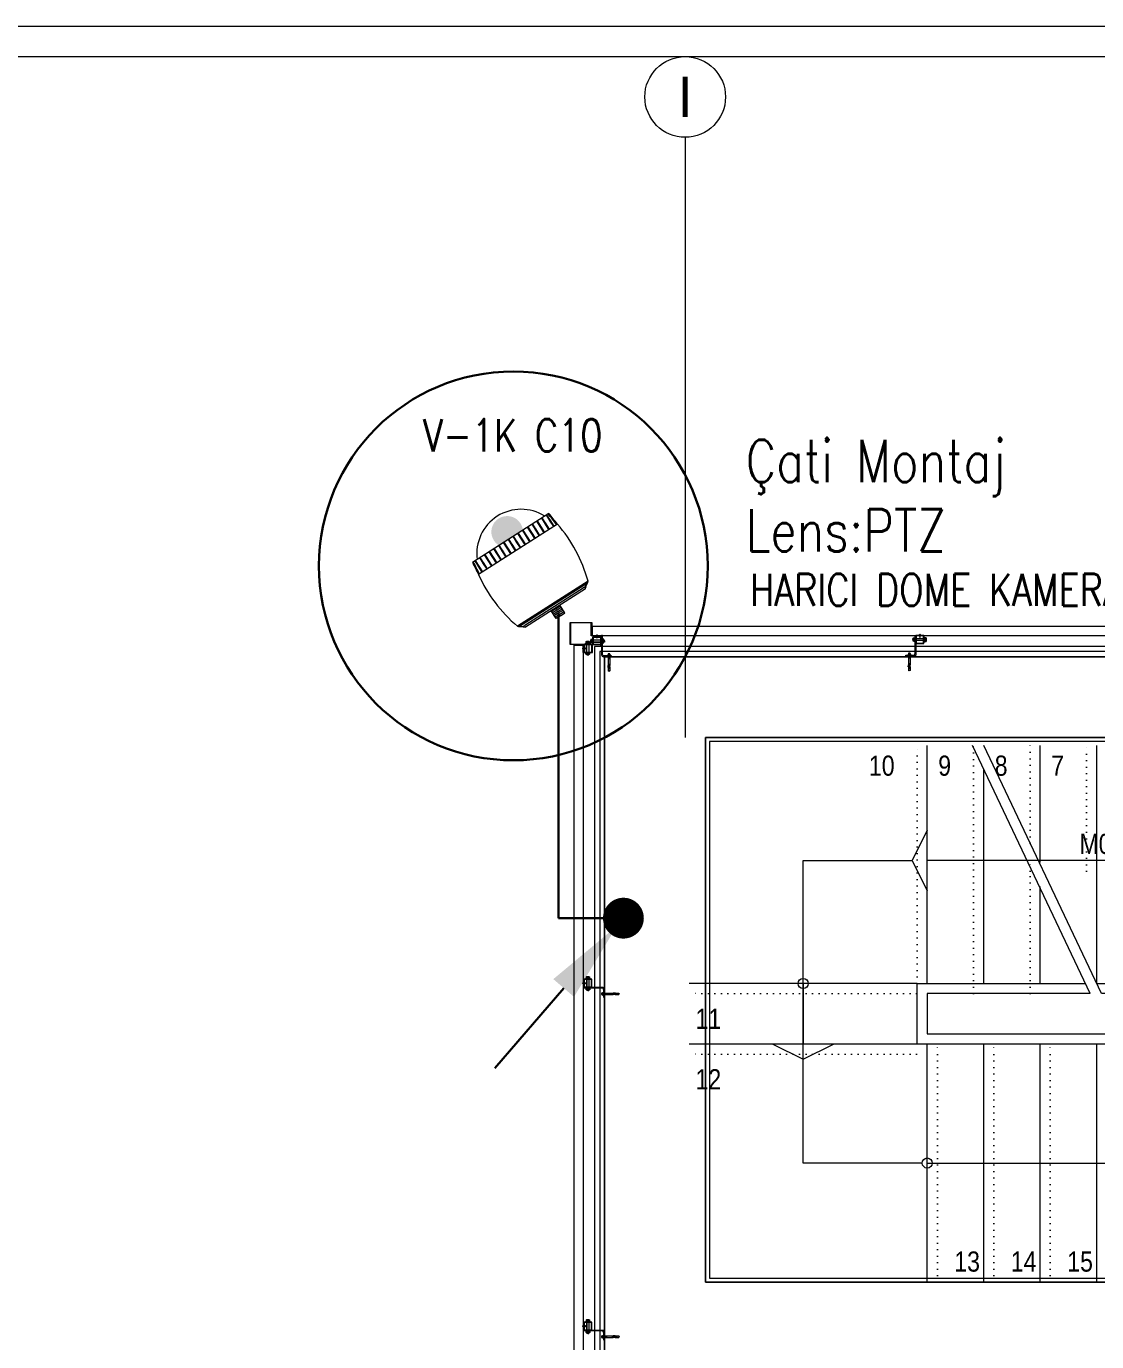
# Model space of a CAD drawing. Extents: x -1073 to 35213, y -1180 to 6950.
# Drawn here: x 30504 to 31035, y 3553 to 4205 of the extents above; entities that cross this region are included whole.
import ezdxf
from ezdxf.enums import TextEntityAlignment as Align

# ---------------------------------------------------------------- set-up
doc = ezdxf.new("R2010")
doc.units = 0
doc.header["$LTSCALE"] = 25
doc.linetypes.add('DOT2', pattern=[0.125, 0, -0.125])
doc.layers.get('0').update_dxf_attribs({"color": 9, "lineweight": 9})
for name, color, linetype, lineweight in [('01', 9, 'Continuous', 9), ('06D', 9, 'Continuous', 9), ('10', 9, 'Continuous', 9), ('10A', 9, 'Continuous', 9), ('19', 9, 'Continuous', 9), ('19D', 9, 'DOT2', 9), ('21', 9, 'Continuous', 9), ('24', 9, 'Continuous', 9), ('33', 9, 'BATTING', 9), ('40A', 9, 'Continuous', 9), ('DATA TAVAN', 160, 'Continuous', 30), ('E-AŞAĞIDAN GELİP YUKARIYA GİDEN HAT', 7, 'Continuous', 30), ('E-DAHİLİ SPEED DOME', 7, 'Continuous', 30), ('E-HARİCİ KAMERA', 7, 'Continuous', 30), ('E-YAZI', 7, 'Continuous', 30)]:
    doc.layers.add(name, color=color, linetype=linetype, lineweight=lineweight)
doc.styles.add('Arial', font='arial.ttf', dxfattribs={"height": 2.5})
doc.styles.add('E-YAZI', font='txttw.shx')
doc.styles.add('MuuM_TEXT-STANDART', font='ARIALN.TTF')
doc.linetypes.add('BATTING', pattern='A,0.0001,-0.1,[134,ltypeshp.shx,S=0.1,R=0,X=-0.1,Y=0],-0.2,[134,ltypeshp.shx,S=0.1,R=180,X=0.1,Y=0],-0.1', length=0.4001)

# ---------------------------------------------------------------- blocks, each defined once
blk = doc.blocks.new('0_arrowstairs')
blk.add_lwpolyline([(0, 0), (0, -30), (15, 0), (0, 30)], close=True)
blk = doc.blocks.new('*U118')
blk.add_lwpolyline([(0, 0), (0, 560)])
blk.add_circle((0, 0), 5)
at = {"rotation": 90}
blk.add_blockref('0_arrowstairs', (0, 560), dxfattribs=at)
blk = doc.blocks.new('*U544')
blk.add_lwpolyline([(0, 0), (0, 504)])
blk.add_circle((0, 0), 5)
at = {"rotation": 90}
blk.add_blockref('0_arrowstairs', (0, 504), dxfattribs=at)
blk = doc.blocks.new('*U540')
blk.add_lwpolyline([(0, 0), (0, 60)])
blk.add_circle((0, 0), 5)
at = {"rotation": 90}
blk.add_blockref('0_arrowstairs', (0, 60), dxfattribs=at)
blk = doc.blocks.new('MERDVN2.KAT')
at = {"layer": '19', "linetype": 'Continuous'}
for points in [[(16960.84, -297.5), (16960.84, -179.5)], [(17041.58, -302.5), (16983.25, -179.5)], [(17047.17, -302.5), (16988.84, -179.5)], [(17016.84, -237.5), (17016.84, -179.5)], [(17044.84, -297.5), (17044.84, -179.5)], [(17072.84, -297.5), (17072.84, -179.5)], [(17100.84, -297.5), (17100.84, -179.5)], [(17128.84, -297.5), (17128.84, -179.5)], [(17156.84, -297.5), (17156.84, -179.5)], [(17184.84, -297.5), (17184.84, -179.5)], [(17212.84, -297.5), (17212.84, -179.5)], [(16988.84, -297.5), (16988.84, -191.48)], [(17016.84, -297.5), (17016.84, -249.48)], [(16955.84, -297.5), (16842.84, -297.5)], [(17041.58, -302.5), (16960.84, -302.5), (16960.84, -322.5), (16960.84, -322.5), (17235.84, -322.5), (17235.84, -307.5), (17240.84, -307.5), (17240.84, -327.5), (17235.84, -327.5), (16955.84, -327.5), (16955.84, -327.5), (16955.84, -297.5), (17039.25, -297.5)], [(16955.84, -327.5), (16842.84, -327.5)], [(16960.84, -445.5), (16960.84, -327.5)], [(16988.84, -445.5), (16988.84, -327.5)], [(17016.84, -445.5), (17016.84, -327.5)], [(17044.84, -445.5), (17044.84, -327.5)], [(17072.84, -445.5), (17072.84, -327.5)], [(17100.84, -445.5), (17100.84, -327.5)], [(17128.84, -445.5), (17128.84, -327.5)], [(17156.84, -445.5), (17156.84, -327.5)], [(17184.84, -445.5), (17184.84, -327.5)], [(17212.84, -445.5), (17212.84, -327.5)], [(17240.84, -445.5), (17240.84, -327.5)]]:
    blk.add_lwpolyline(points, dxfattribs=at)
at = {"layer": '19'}
for points in [[(17047.17, -302.5), (16988.84, -179.5)], [(16958.34, -386.5), (16899.34, -386.5), (16899.34, -236.5), (16953.34, -236.5)], [(17044.84, -297.5), (17240.84, -297.5), (17240.84, -297.5), (17240.84, -302.5), (17240.84, -302.5), (17047.17, -302.5)]]:
    blk.add_lwpolyline(points, dxfattribs=at)
at = {"layer": '19D'}
for points in [[(16955.84, -297.5), (16955.84, -179.5)], [(16983.84, -302.5), (16983.84, -179.5)], [(17011.84, -228), (17011.84, -179.5)], [(17039.84, -241.83), (17039.84, -179.5)], [(17067.84, -302.5), (17067.84, -179.5)], [(17095.84, -302.5), (17095.84, -179.5)], [(17123.84, -302.5), (17123.84, -179.5)], [(17151.84, -302.5), (17151.84, -179.5)], [(17179.84, -302.5), (17179.84, -179.5)], [(17207.84, -302.5), (17207.84, -179.5)], [(17011.84, -241.83), (17011.84, -236.5)], [(17011.84, -302.5), (17011.84, -239.78)], [(16955.58, -302.49), (16842.84, -302.49)], [(16955.58, -332.49), (16842.84, -332.49)], [(16965.84, -445.5), (16965.84, -327.5)], [(16993.84, -445.5), (16993.84, -327.5)], [(17021.84, -445.5), (17021.84, -327.5)], [(17049.84, -445.5), (17049.84, -327.5)], [(17077.84, -445.5), (17077.84, -327.5)], [(17105.84, -445.5), (17105.84, -327.5)], [(17133.84, -445.5), (17133.84, -327.5)], [(17161.84, -445.5), (17161.84, -327.5)], [(17189.84, -445.5), (17189.84, -327.5)], [(17217.84, -445.5), (17217.84, -327.5)], [(17245.84, -445.5), (17245.84, -327.5)]]:
    blk.add_lwpolyline(points, dxfattribs=at)
at = {"layer": '19', "xscale": 0.5, "yscale": 0.5, "zscale": 0.5}
for name, p, rotation in [('*U544', (17212.84, -236.5), 90), ('*U540', (16899.34, -297.5), 180), ('*U118', (16960.84, -386.5), 270)]:
    blk.add_blockref(name, p, dxfattribs=dict(at, rotation=rotation))
at = {"layer": '21', "style": 'MuuM_TEXT-STANDART'}
for s, p in [('10', (16944.65, -184.5)), ('9', (16972.65, -184.5)), ('8', (17000.65, -184.5)), ('7', (17028.65, -184.5)), ('6', (17056.65, -184.5)), ('5', (17084.65, -184.5)), ('4', (17112.65, -184.5)), ('3', (17140.65, -184.5)), ('2', (17168.65, -184.5)), ('1', (17196.65, -184.5)), ('M01 (23x16.5 / 28)', (17132.43, -223.28)), ('11', (16858.69, -309.98)), ('12', (16858.69, -339.98)), ('13', (16986.98, -430.33)), ('14', (17014.98, -430.33)), ('15', (17042.98, -430.33)), ('16', (17070.98, -430.33)), ('17', (17098.98, -430.33)), ('18', (17126.98, -430.33)), ('19', (17154.98, -430.33)), ('20', (17182.98, -430.33)), ('21', (17210.98, -430.33)), ('22', (17238.98, -430.33)), ('23', (17266.98, -430.33))]:
    blk.add_text(s, height=10, dxfattribs=at).set_placement(p, align=Align.TOP_RIGHT)
blk = doc.blocks.new('0_aks')
at = {"linetype": 'Continuous'}
blk.add_circle((0, 0), 2, dxfattribs=at)
at = {"style": 'Arial'}
blk.add_attdef('AKS', text='', height=2, dxfattribs=at).set_placement((0, 0), align=Align.MIDDLE_CENTER)
blk = doc.blocks.new('p-aks_vw')
at = {"layer": '24', "ltscale": 2}
blk.add_lwpolyline([(2440, 3837.5), (2440, 3540)], dxfattribs=at)
at = {"layer": '24', "xscale": 10, "yscale": 10, "zscale": 10}
blk.add_blockref('0_aks', (2440, 3857.5), dxfattribs=at).add_auto_attribs({'AKS': 'I'})
blk = doc.blocks.new('cxvxv')
for p, q in [((-21988.4, 8560.98, 0), (-21988.4, 8560.32, 0)), ((-21988.4, 8560.32, 0), (-21986.64, 8560.32, 0)), ((-21988.4, 8555.4, 0), (-21986.64, 8555.4, 0)), ((-21988.4, 8554.74, 0), (-21988.4, 8555.4, 0)), ((-21986.86, 8561.07, 0), (-21988.18, 8561.07, 0)), ((-21988.02, 8561.25, 0), (-21987.03, 8561.3, 0)), ((-21988.02, 8561.25, 0), (-21988, 8561.26, 0)), ((-21988, 8561.23, 0), (-21988.02, 8561.25, 0)), ((-21988.02, 8561.13, 0), (-21987.03, 8561.19, 0)), ((-21988.02, 8561.13, 0), (-21988, 8561.14, 0)), ((-21988, 8561.11, 0), (-21988.02, 8561.13, 0)), ((-21988.02, 8560.32, 0), (-21987.02, 8560.32, 0)), ((-21988.02, 8560.28, 0), (-21988.02, 8560.32, 0)), ((-21988.02, 8560.11, 0), (-21988.02, 8555.61, 0)), ((-21988.02, 8555.44, 0), (-21988.02, 8555.4, 0)), ((-21988.02, 8555.4, 0), (-21987.02, 8555.4, 0)), ((-21988, 8561.3, 0), (-21987.94, 8561.35, 0)), ((-21988, 8561.26, 0), (-21988, 8561.3, 0)), ((-21988, 8561.14, 0), (-21988, 8561.23, 0)), ((-21988, 8561.07, 0), (-21988, 8561.11, 0)), ((-21987.96, 8560.98, 0), (-21987.96, 8560.32, 0)), ((-21987.96, 8554.74, 0), (-21987.96, 8555.4, 0)), ((-21987.54, 8561.35, 0), (-21987.94, 8561.35, 0)), ((-21987.7, 8561.05, 0), (-21987.7, 8561.08, 0)), ((-21987.7, 8561.07, 0), (-21987.7, 8561.07, 0)), ((-21987.54, 8561.35, 0), (-21987.1, 8561.35, 0)), ((-21987.03, 8561.3, 0), (-21987.1, 8561.35, 0)), ((-21987.08, 8560.64, 0), (-21987.08, 8560.98, 0)), ((-21987.08, 8560.64, 0), (-21987.08, 8560.32, 0)), ((-21987.08, 8555.08, 0), (-21987.08, 8555.4, 0)), ((-21987.08, 8555.08, 0), (-21987.08, 8554.74, 0)), ((-21987.06, 8560.32, 0), (-21987.06, 8560.28, 0)), ((-21987.06, 8555.61, 0), (-21987.06, 8560.11, 0)), ((-21987.06, 8555.4, 0), (-21987.06, 8555.44, 0)), ((-21987.05, 8561.32, 0), (-21987.03, 8561.3, 0)), ((-21987.03, 8561.3, 0), (-21987.05, 8561.28, 0)), ((-21987.03, 8561.3, 0), (-21987.05, 8561.29, 0)), ((-21987.05, 8561.28, 0), (-21987.05, 8561.2, 0)), ((-21987.05, 8561.2, 0), (-21987.03, 8561.19, 0)), ((-21987.03, 8561.19, 0), (-21987.05, 8561.17, 0)), ((-21987.05, 8561.17, 0), (-21987.05, 8561.08, 0)), ((-21987.05, 8561.08, 0), (-21987.03, 8561.07, 0)), ((-21987.02, 8560.32, 0), (-21987.02, 8560.28, 0)), ((-21987.02, 8555.61, 0), (-21987.02, 8560.11, 0)), ((-21987.02, 8555.4, 0), (-21987.02, 8555.44, 0)), ((-21986.64, 8560.32, 0), (-21986.64, 8560.98, 0)), ((-21986.64, 8555.4, 0), (-21986.64, 8554.74, 0)), ((-21986.86, 8554.65, 0), (-21988.17, 8554.65, 0))]:
    blk.add_line(p, q)
at = {"elevation": 0}
for points in [[(-21986.3, 8560.11), (-21988.7, 8560.11), (-21988.7, 8560.28), (-21986.3, 8560.28)], [(-21986.3, 8555.61), (-21988.7, 8555.61), (-21988.7, 8555.44), (-21986.3, 8555.44)]]:
    blk.add_lwpolyline(points, close=True, dxfattribs=at)
for points in [[(-21987.98, 8560.28), (-21987.98, 8560.32)], [(-21987.98, 8560.11), (-21987.98, 8555.61)], [(-21987.98, 8555.44), (-21987.98, 8555.4)]]:
    blk.add_lwpolyline(points, dxfattribs=at)
for centre, radius, start, end in [((-21988.18, 8560.75, 0), 0.315, 45.8497, 134.1503), ((-21987.52, 8559.95, 0), 1.12, 66.87008, 113.12992), ((-21987.52, 8559.95, 0), 1.12, 66.87008, 113.12992), ((-21986.86, 8560.76, 0), 0.313, 45.44896, 134.55104), ((-21988.18, 8554.97, 0), 0.315, 225.8497, 314.1503), ((-21987.52, 8555.77, 0), 1.12, 246.87008, 293.12992), ((-21987.52, 8555.77, 0), 1.12, 246.87008, 293.12992), ((-21986.86, 8554.96, 0), 0.313, 225.44896, 314.55104)]:
    blk.add_arc(centre, radius, start, end)
blk = doc.blocks.new('VIDA')
for p, q in [((-18072, 6523.9), (-18071.9, 6524)), ((-18071.9, 6523.8), (-18072, 6523.9)), ((-18071.9, 6524), (-18070.1, 6524.7)), ((-18069.6, 6522.9), (-18071.9, 6523.8)), ((-18069.7, 6524.9), (-18070.6, 6523.2)), ((-18070.6, 6523.2), (-18070.1, 6524.7)), ((-18070.1, 6524.7), (-18069.9, 6525.1)), ((-18069.9, 6525.1), (-18070.1, 6524.1)), ((-18070.1, 6524.1), (-18070, 6524.3)), ((-18070, 6524.3), (-18069.8, 6525.1)), ((-18069.9, 6525.1), (-18069.8, 6525.1)), ((-18069.8, 6525.1), (-18069.7, 6524.9)), ((-18069.7, 6524.9), (-18069.3, 6525)), ((-18069.6, 6522.8), (-18069.1, 6525)), ((-18069.6, 6522.8), (-18069.6, 6522.9)), ((-18069.4, 6522.4), (-18069.6, 6522.8)), ((-18068.9, 6525.3), (-18069.4, 6522.4)), ((-18069.3, 6522.4), (-18069.4, 6522.4)), ((-18069.3, 6522.4), (-18068.9, 6525.3)), ((-18069.3, 6525), (-18069.1, 6525)), ((-18069.1, 6522.8), (-18069.3, 6522.4)), ((-18069.1, 6525), (-18068.9, 6525.3)), ((-18068.7, 6522.8), (-18069.1, 6522.8)), ((-18068.9, 6525.3), (-18068.9, 6525.3)), ((-18068.9, 6525.3), (-18068.7, 6525)), ((-18068.7, 6522.8), (-18068.2, 6525)), ((-18068.7, 6525), (-18068.2, 6525)), ((-18068.5, 6522.4), (-18068.7, 6522.8)), ((-18068, 6525.3), (-18068.5, 6522.4)), ((-18068.4, 6522.4), (-18068.5, 6522.4)), ((-18068.4, 6522.4), (-18067.9, 6525.3)), ((-18068.2, 6522.8), (-18068.4, 6522.4)), ((-18068.2, 6522.8), (-18068.4, 6522.4)), ((-18068.2, 6525), (-18068, 6525.3)), ((-18067.7, 6525), (-18068.2, 6522.8)), ((-18067.7, 6522.8), (-18068.2, 6522.8)), ((-18067.9, 6525.3), (-18068, 6525.3)), ((-18067.9, 6525.3), (-18067.7, 6525)), ((-18067.7, 6522.8), (-18067.2, 6525)), ((-18067.7, 6525), (-18067.2, 6525)), ((-18067.5, 6522.4), (-18067.7, 6522.8)), ((-18067, 6525.3), (-18067.5, 6522.4)), ((-18067.4, 6522.4), (-18067.5, 6522.4)), ((-18067.4, 6522.4), (-18066.9, 6525.3)), ((-18067.2, 6522.8), (-18067.4, 6522.4)), ((-18067.2, 6522.8), (-18067.4, 6522.4)), ((-18067.2, 6525), (-18067, 6525.3)), ((-18066.7, 6525), (-18067.2, 6522.8)), ((-18066.7, 6522.8), (-18067.2, 6522.8)), ((-18066.9, 6525.3), (-18067, 6525.3)), ((-18066.9, 6525.3), (-18066.7, 6525)), ((-18066.3, 6525), (-18066.7, 6525)), ((-18066.7, 6522.8), (-18066.3, 6525)), ((-18066.5, 6522.4), (-18066.7, 6522.8)), ((-18066.1, 6525.3), (-18066.5, 6522.4)), ((-18066.5, 6522.4), (-18066, 6525.3)), ((-18066.3, 6522.8), (-18066.5, 6522.4)), ((-18066.3, 6522.8), (-18066.5, 6522.4)), ((-18066.5, 6522.4), (-18066.5, 6522.4)), ((-18066.3, 6525), (-18066.1, 6525.3)), ((-18065.8, 6525), (-18066.3, 6522.8)), ((-18066.3, 6522.8), (-18065.8, 6522.8)), ((-18066, 6525.3), (-18066.1, 6525.3)), ((-18066, 6525.3), (-18065.8, 6525)), ((-18065.8, 6522.8), (-18065.3, 6525)), ((-18065.8, 6525), (-18065.3, 6525)), ((-18065.6, 6522.4), (-18065.8, 6522.8)), ((-18065.1, 6525.3), (-18065.6, 6522.4)), ((-18065.5, 6522.4), (-18065.6, 6522.4)), ((-18065.5, 6522.4), (-18065, 6525.3)), ((-18065.3, 6522.8), (-18065.5, 6522.4)), ((-18065.3, 6522.8), (-18065.5, 6522.4)), ((-18065.3, 6525), (-18065.1, 6525.3)), ((-18064.8, 6525), (-18065.3, 6522.8)), ((-18064.8, 6522.8), (-18065.3, 6522.8)), ((-18065.1, 6525.3), (-18065, 6525.3)), ((-18065, 6525.3), (-18064.8, 6525)), ((-18064.8, 6525), (-18064.3, 6525)), ((-18064.8, 6522.8), (-18064.3, 6525)), ((-18064.6, 6522.4), (-18064.8, 6522.8)), ((-18064.1, 6525.3), (-18064.6, 6522.4)), ((-18064.5, 6522.4), (-18064.6, 6522.4)), ((-18064.5, 6522.4), (-18064, 6525.3)), ((-18064.3, 6522.8), (-18064.5, 6522.4)), ((-18064.3, 6522.8), (-18064.5, 6522.4)), ((-18064.3, 6525), (-18064.1, 6525.3)), ((-18063.8, 6525), (-18064.3, 6522.8)), ((-18063.8, 6522.8), (-18064.3, 6522.8)), ((-18064, 6525.3), (-18064.1, 6525.3)), ((-18064, 6525.3), (-18063.8, 6525)), ((-18063.8, 6522.8), (-18062, 6525)), ((-18062, 6525), (-18063.8, 6525)), ((-18063.6, 6522.4), (-18063.8, 6522.8)), ((-18063.6, 6522.4), (-18061.7, 6525.3)), ((-18061.8, 6525.3), (-18063.6, 6522.4)), ((-18062, 6522.8), (-18063.6, 6522.4)), ((-18062, 6522.8), (-18063.6, 6522.4)), ((-18063.6, 6522.4), (-18063.6, 6522.4)), ((-18061.5, 6525), (-18063.4, 6522.8)), ((-18063.4, 6522.8), (-18061.5, 6522.8)), ((-18061.7, 6525.3), (-18063.2, 6525.3)), ((-18062.7, 6522.4), (-18061.5, 6522.8)), ((-18062.6, 6522.4), (-18062.1, 6525.3)), ((-18062.4, 6522.8), (-18062.6, 6522.4)), ((-18062.4, 6522.8), (-18062.6, 6522.4)), ((-18062.6, 6522.4), (-18061.3, 6522.4)), ((-18062.4, 6525), (-18062.2, 6525.3)), ((-18061.5, 6525), (-18062.4, 6525)), ((-18061.5, 6522.8), (-18062.4, 6525)), ((-18061.9, 6525), (-18062.4, 6522.8)), ((-18061.9, 6522.8), (-18062.4, 6522.8)), ((-18062.2, 6525.3), (-18062.1, 6525.3)), ((-18062.2, 6525.3), (-18061.3, 6522.4)), ((-18062.1, 6525.3), (-18061.9, 6525)), ((-18062, 6525), (-18061.8, 6525.3)), ((-18061.9, 6525), (-18061.4, 6525)), ((-18061.9, 6522.8), (-18061.4, 6525)), ((-18061.7, 6522.4), (-18061.9, 6522.8)), ((-18061.2, 6525.3), (-18061.7, 6522.4)), ((-18061.7, 6525.3), (-18061.5, 6525)), ((-18061.6, 6522.4), (-18061.7, 6522.4)), ((-18061.6, 6522.4), (-18061.2, 6525.3)), ((-18061.4, 6522.8), (-18061.6, 6522.4)), ((-18061.4, 6522.8), (-18061.6, 6522.4)), ((-18061.4, 6525), (-18061.2, 6525.3)), ((-18061, 6525), (-18061.4, 6522.8)), ((-18060.9, 6522.8), (-18061.4, 6522.8)), ((-18061.2, 6525.3), (-18061, 6525)), ((-18061.2, 6525.3), (-18061.2, 6525.3)), ((-18061, 6525), (-18060.5, 6525)), ((-18060.9, 6522.8), (-18060.5, 6525)), ((-18060.7, 6522.4), (-18060.9, 6522.8)), ((-18060.7, 6522.4), (-18060.2, 6525.3)), ((-18060.3, 6525.3), (-18060.7, 6522.4)), ((-18060.5, 6522.8), (-18060.7, 6522.4)), ((-18060.5, 6522.8), (-18060.7, 6522.4)), ((-18060.7, 6522.4), (-18060.7, 6522.4)), ((-18060.5, 6525), (-18060.3, 6525.3)), ((-18060, 6525), (-18060.5, 6522.8)), ((-18060.5, 6522.8), (-18060, 6522.8)), ((-18060.3, 6525.3), (-18060.2, 6525.3)), ((-18060.2, 6525.3), (-18060, 6525)), ((-18060, 6525), (-18059.5, 6525)), ((-18060, 6522.8), (-18059.5, 6525)), ((-18059.8, 6522.4), (-18060, 6522.8)), ((-18059.3, 6525.3), (-18059.8, 6522.4)), ((-18059.7, 6522.4), (-18059.8, 6522.4)), ((-18059.7, 6522.4), (-18059.2, 6525.3)), ((-18059.5, 6522.8), (-18059.7, 6522.4)), ((-18059.5, 6522.8), (-18059.7, 6522.4)), ((-18059.5, 6525), (-18059.3, 6525.3)), ((-18059.2, 6524), (-18059.5, 6522.8)), ((-18059.5, 6522.8), (-18059.2, 6522.8)), ((-18059.3, 6525.3), (-18059.2, 6525.3)), ((-18058.1, 6526.6), (-18059.2, 6526.6)), ((-18059.2, 6521.2), (-18059.2, 6526.6)), ((-18058.1, 6521.2), (-18059.2, 6521.2))]:
    blk.add_line(p, q)
for points in [[(-18068.7, 6525), (-18069.1, 6522.8)], [(-18057.2, 6524.3), (-18057.5, 6524), (-18057.5, 6523.8), (-18057.2, 6523.5)]]:
    blk.add_lwpolyline(points)
for centre, start, end in [((-18062.4, 6523.6), 7.50951, 35.24269), ((-18062.4, 6524.2), 324.75731, 352.49049)]:
    blk.add_arc(centre, 5.21, start, end)
blk = doc.blocks.new('çelik dübel')
at = {"ltscale": 7}
for p, q in [((-87.2, -2), (-85, 2)), ((-85, -6), (-85, 2)), ((-68, 2), (-85, 2)), ((-75, -6), (-75, 2)), ((-70, -6), (-70, 2)), ((-68, 3), (-58, 2)), ((-68, -7), (-68, 3)), ((-58, -6), (-58, 2)), ((-8.5, 2), (-58, 2)), ((-53, 1.5), (-58, 1.5)), ((-53, -6), (-53, 2)), ((-25, -6), (-25, 2)), ((-25, -6), (-23.9, 2)), ((-23, -6), (-21.9, 2)), ((-21, -6), (-19.9, 2)), ((-19, -6), (-17.9, 2)), ((-17, -6), (-15.9, 2)), ((-85, -6), (-87.2, -2)), ((-68, -6), (-85, -6)), ((-68, -7), (-58, -6)), ((-53, -5.5), (-58, -5.5)), ((-8.5, -6), (-58, -6))]:
    blk.add_line(p, q, dxfattribs=at)
for p, q in [((-15, -6), (-13.9, 2)), ((-13, -6), (-11.9, 2)), ((-11, -6), (-10, 1.1)), ((-10, -9), (-10, 5)), ((-9, 5), (-10, 5)), ((-10, 3), (-10, 5)), ((-9, -9), (-9, 5)), ((-8.5, 2), (-8.5, 3)), ((-8.5, -4), (-8.5, 0)), ((-5, 4), (-7.5, 4)), ((-5, 1), (-7.5, 1)), ((-4, 2), (-4, 3)), ((-1, 2), (-4, 2)), ((-4, -4), (-4, 0)), ((-3, -6), (-1.9, 2)), ((-1, -6), (0, 1.1)), ((0, -5), (0, 1)), ((-10, -7), (-10, -9.1)), ((-9, -9), (-10, -9)), ((-8.5, -6), (-8.5, -7)), ((-5, -5), (-7.5, -5)), ((-5, -8), (-7.5, -8)), ((-4, -6), (-4, -7)), ((-1, -6), (-4, -6))]:
    blk.add_line(p, q)
for points in [[(-68, 0.6), (-67.4, 0.4), (-67, 0.1), (-66.6, -0.3), (-66.2, -0.8), (-65.9, -1.3), (-65.7, -1.9), (-65.4, -2.3), (-65.2, -2.8), (-65, -3.1), (-64.8, -3.3), (-64.6, -3.5), (-64.4, -3.6), (-64.2, -3.5), (-63.9, -3.5), (-63.7, -3.3), (-63.5, -3.1), (-63.2, -2.9), (-62.9, -2.6), (-62.7, -2.3), (-62.4, -2), (-62.1, -1.7), (-61.9, -1.4), (-61.6, -1.1), (-61.4, -0.9), (-61.2, -0.7), (-61, -0.6), (-60.8, -0.5), (-60.6, -0.5), (-60.4, -0.5), (-60.3, -0.7), (-60.1, -0.9), (-59.9, -1.1), (-59.8, -1.5), (-59.6, -1.9), (-59.4, -2.3), (-59.2, -2.7), (-58.9, -3), (-58.7, -3.3), (-58.4, -3.5), (-58, -3.5)], [(-68, -0.5), (-68, -0.5), (-67.9, -0.5), (-67.9, -0.5), (-67.8, -0.5), (-67.8, -0.6), (-67.7, -0.6), (-67.7, -0.6), (-67.6, -0.7), (-67.6, -0.7), (-67.6, -0.8), (-67.5, -0.8), (-67.5, -0.8), (-67.5, -0.9), (-67.4, -0.9), (-67.4, -0.9), (-67.3, -1), (-67.3, -1), (-67.3, -1.1), (-67.2, -1.1), (-67.2, -1.2), (-67.2, -1.2), (-67.1, -1.3), (-67.1, -1.3), (-67.1, -1.4), (-67, -1.4), (-67, -1.5), (-67, -1.5), (-66.9, -1.6), (-66.9, -1.6), (-66.9, -1.7), (-66.9, -1.7), (-66.8, -1.8), (-66.8, -1.9), (-66.8, -1.9), (-66.7, -2), (-66.7, -2), (-66.7, -2.1), (-66.6, -2.2), (-66.6, -2.2), (-66.6, -2.3), (-66.6, -2.3), (-66.5, -2.4), (-66.5, -2.5), (-66.5, -2.5), (-66.4, -2.6), (-66.4, -2.7), (-66.4, -2.7), (-66.3, -2.8), (-66.3, -2.8), (-66.3, -2.9), (-66.3, -3), (-66.2, -3), (-66.2, -3.1), (-66.2, -3.1), (-66.1, -3.2), (-66.1, -3.2), (-66.1, -3.3), (-66, -3.4), (-66, -3.4), (-66, -3.5), (-65.9, -3.5), (-65.9, -3.6), (-65.9, -3.6), (-65.8, -3.7), (-65.8, -3.7), (-65.7, -3.8), (-65.7, -3.8), (-65.7, -3.9), (-65.6, -3.9), (-65.6, -4), (-65.5, -4), (-65.5, -4.1), (-65.4, -4.1), (-65.4, -4.1), (-65.3, -4.2), (-65.3, -4.2), (-65.2, -4.3), (-65.2, -4.3), (-65.1, -4.3), (-65, -4.4), (-65, -4.4), (-64.9, -4.4), (-64.9, -4.4), (-64.8, -4.5), (-64.7, -4.5), (-64.7, -4.5), (-64.6, -4.5), (-64.5, -4.5), (-64.5, -4.5), (-64.4, -4.5), (-64.3, -4.5), (-64.3, -4.5), (-64.2, -4.5), (-64.1, -4.5), (-64.1, -4.5), (-64, -4.5), (-64, -4.5), (-63.9, -4.5), (-63.8, -4.5), (-63.8, -4.5), (-63.7, -4.4), (-63.7, -4.4), (-63.6, -4.4), (-63.6, -4.4), (-63.5, -4.4), (-63.4, -4.3), (-63.4, -4.3), (-63.3, -4.3), (-63.3, -4.3), (-63.3, -4.2), (-63.2, -4.2), (-63.2, -4.2), (-63.1, -4.1), (-63.1, -4.1), (-63, -4.1), (-63, -4), (-62.9, -4), (-62.9, -4), (-62.9, -3.9), (-62.8, -3.9), (-62.8, -3.9), (-62.7, -3.8), (-62.7, -3.8), (-62.7, -3.8), (-62.6, -3.7), (-62.6, -3.7), (-62.5, -3.6), (-62.5, -3.6), (-62.5, -3.6), (-62.4, -3.5), (-62.4, -3.5), (-62.4, -3.5), (-62.3, -3.4), (-62.3, -3.4), (-62.2, -3.3), (-62.2, -3.3), (-62.2, -3.3), (-62.1, -3.2), (-62.1, -3.2), (-62.1, -3.1), (-62, -3.1), (-62, -3.1), (-62, -3), (-61.9, -3), (-61.9, -2.9), (-61.9, -2.9), (-61.8, -2.9), (-61.8, -2.8), (-61.7, -2.8), (-61.7, -2.7), (-61.7, -2.7), (-61.6, -2.6), (-61.6, -2.6), (-61.6, -2.6), (-61.5, -2.5), (-61.5, -2.5), (-61.5, -2.5), (-61.4, -2.4), (-61.4, -2.4), (-61.4, -2.3), (-61.3, -2.3), (-61.3, -2.3), (-61.3, -2.2), (-61.3, -2.2), (-61.2, -2.2), (-61.2, -2.1), (-61.2, -2.1), (-61.1, -2), (-61.1, -2), (-61.1, -2), (-61, -1.9), (-61, -1.9), (-61, -1.9), (-61, -1.9), (-60.9, -1.8), (-60.9, -1.8), (-60.9, -1.8), (-60.9, -1.8), (-60.9, -1.8), (-60.9, -1.7), (-60.8, -1.7), (-60.8, -1.7), (-60.8, -1.7), (-60.8, -1.7), (-60.8, -1.7), (-60.8, -1.8), (-60.7, -1.8), (-60.7, -1.8), (-60.7, -1.8), (-60.7, -1.9), (-60.7, -1.9), (-60.7, -1.9), (-60.6, -2), (-60.6, -2), (-60.6, -2.1), (-60.6, -2.1), (-60.6, -2.1), (-60.5, -2.2), (-60.5, -2.2), (-60.5, -2.3), (-60.5, -2.3), (-60.4, -2.4), (-60.4, -2.5), (-60.4, -2.5), (-60.4, -2.6), (-60.3, -2.6), (-60.3, -2.7), (-60.3, -2.7), (-60.3, -2.8), (-60.2, -2.8), (-60.2, -2.9), (-60.2, -3), (-60.1, -3), (-60.1, -3.1), (-60.1, -3.1), (-60, -3.2), (-60, -3.2), (-59.9, -3.3), (-59.9, -3.4), (-59.9, -3.4), (-59.8, -3.5), (-59.8, -3.5), (-59.7, -3.6), (-59.7, -3.6), (-59.6, -3.7), (-59.6, -3.8), (-59.5, -3.8), (-59.5, -3.9), (-59.4, -3.9), (-59.3, -4), (-59.3, -4), (-59.2, -4.1), (-59.1, -4.2), (-59, -4.2), (-58.9, -4.3), (-58.8, -4.3), (-58.6, -4.4), (-58.4, -4.4), (-58.2, -4.5), (-58, -4.5)]]:
    blk.add_lwpolyline(points)
for centre, start, end in [((-7.5, 3), 90, 180), ((-7.5, 2), 180, 270), ((-7.5, 0), 90, 180), ((-5, 3), 0, 90), ((-5, 2), 270, 0), ((-5, 0), 0, 90), ((-1, 1), 0, 90), ((-7.5, -4), 180, 270), ((-7.5, -6), 90, 180), ((-7.5, -7), 180, 270), ((-5, -4), 270, 0), ((-5, -6), 0, 90), ((-5, -7), 270, 0), ((-1, -5), 270, 0)]:
    blk.add_arc(centre, 1, start, end)
blk = doc.blocks.new('kjdol')
at = {"ltscale": 10, "elevation": -278.89}
blk.add_lwpolyline([(77394.12, 60089.89), (77403.28, 60089.89, 0.460237), (77404.18, 60090.79), (77404.18, 60094.89), (77403.78, 60094.89), (77403.78, 60091.29, -0.414214), (77402.78, 60090.29), (77394.12, 60090.29)], format="xyb", close=True, dxfattribs=at)
at = {"elevation": -249.79}
for points in [[(77397.97, 60089.9), (77397.97, 60085.9), (77393.97, 60085.9), (77393.97, 60089.9)], [(77397.77, 60089.7), (77397.77, 60086.1), (77394.17, 60086.1), (77394.17, 60089.7)]]:
    blk.add_lwpolyline(points, close=True, dxfattribs=at)
at = {"xscale": 0.1000000000058208, "yscale": 0.1000000000058208, "zscale": 0.1000000000058208, "rotation": 180}
blk.add_blockref('VIDA', (75587.75, 60740.29, -249.79), dxfattribs=at)
blk.add_blockref('cxvxv', (99383.5, 51530.11, -249.79))
at = {"extrusion": (0, 0, -1), "xscale": 0.1000000000058208, "yscale": 0.1000000000058208, "zscale": -0.0999999999999091}
blk.add_blockref('çelik dübel', (-77402.74, 60093.36, 459.25), dxfattribs=at)
blk = doc.blocks.new('E-DAHİLİ SPEED DOME KAMERA (HAREKETLİ)')
at = {"layer": 'E-DAHİLİ SPEED DOME', "lineweight": 15}
blk.add_hatch(color=5, dxfattribs=at).paths.add_polyline_path([(0.77, -4.928, 0.114875), (0.689, -4.581), (-0.719, -4.582, 0.114346), (-0.799, -4.927, 1)])
at = {"layer": 'E-DAHİLİ SPEED DOME', "color": 5, "lineweight": 15}
for p, q in [((-0.26, 0), (-0.26, -0.46)), ((0, 0), (-0.26, 0)), ((0, 0), (0.26, 0)), ((-2.001, -0.642), (2.001, -0.644)), ((-1.858, -0.542), (-1.742, -0.542)), ((-1.77, -0.459), (1.77, -0.461)), ((-1.742, -0.542), (1.742, -0.544)), ((0, -0.084), (-0.26, -0.084)), ((0, -0.167), (-0.26, -0.167)), ((0, -0.251), (-0.26, -0.251)), ((0, -0.335), (-0.26, -0.335)), ((0, -0.418), (-0.26, -0.418)), ((0, -0.084), (0.26, -0.084)), ((0, -0.167), (0.26, -0.167)), ((0, -0.251), (0.26, -0.251)), ((0, -0.335), (0.26, -0.335)), ((0, -0.418), (0.26, -0.418)), ((0.26, 0), (0.26, -0.46)), ((1.858, -0.544), (1.742, -0.544)), ((-2.077, -0.709), (2.076, -0.712)), ((-2.32, -3.914), (2.316, -3.916)), ((-2.116, -4.583), (-2.116, -3.913)), ((-2.116, -4.293), (-2.116, -3.914)), ((-2.087, -4.583), (-2.087, -3.913)), ((-2.087, -4.293), (-2.087, -3.914)), ((-1.836, -4.583), (-1.836, -3.913)), ((-1.836, -4.292), (-1.836, -3.914)), ((-1.807, -4.583), (-1.807, -3.913)), ((-1.807, -4.292), (-1.807, -3.914)), ((-1.556, -4.583), (-1.556, -3.913)), ((-1.556, -4.293), (-1.556, -3.914)), ((-1.528, -4.583), (-1.527, -3.913)), ((-1.527, -4.293), (-1.527, -3.914)), ((-1.276, -4.583), (-1.276, -3.913)), ((-1.276, -4.293), (-1.276, -3.914)), ((-1.248, -4.583), (-1.247, -3.913)), ((-1.247, -4.293), (-1.247, -3.914)), ((-1.009, -4.583), (-1.008, -3.913)), ((-1.008, -4.293), (-1.008, -3.914)), ((-0.98, -4.583), (-0.98, -3.913)), ((-0.98, -4.293), (-0.98, -3.914)), ((-0.716, -4.583), (-0.716, -3.913)), ((-0.716, -4.292), (-0.716, -3.914)), ((-0.688, -4.583), (-0.687, -3.913)), ((-0.688, -4.292), (-0.687, -3.914)), ((-0.436, -4.584), (-0.436, -3.913)), ((-0.436, -4.292), (-0.436, -3.914)), ((-0.408, -4.584), (-0.407, -3.913)), ((-0.408, -4.292), (-0.407, -3.914)), ((-0.156, -4.584), (-0.156, -3.913)), ((-0.156, -4.292), (-0.156, -3.915)), ((-0.128, -4.584), (-0.128, -3.913)), ((-0.128, -4.292), (-0.128, -3.915)), ((0.126, -4.584), (0.127, -3.914)), ((0.126, -4.292), (0.127, -3.915)), ((0.155, -4.584), (0.155, -3.914)), ((0.155, -4.292), (0.155, -3.915)), ((0.406, -4.584), (0.406, -3.914)), ((0.406, -4.293), (0.406, -3.915)), ((0.435, -4.584), (0.435, -3.914)), ((0.435, -4.293), (0.435, -3.915)), ((0.686, -4.584), (0.686, -3.914)), ((0.686, -4.293), (0.686, -3.915)), ((0.715, -4.584), (0.715, -3.914)), ((0.715, -4.293), (0.715, -3.915)), ((0.978, -4.584), (0.979, -3.914)), ((0.979, -4.294), (0.979, -3.915)), ((1.007, -4.584), (1.007, -3.914)), ((1.007, -4.294), (1.007, -3.915)), ((1.246, -4.584), (1.246, -3.914)), ((1.246, -4.294), (1.246, -3.915)), ((1.275, -4.584), (1.275, -3.914)), ((1.275, -4.294), (1.275, -3.915)), ((1.526, -4.584), (1.526, -3.914)), ((1.526, -4.295), (1.526, -3.915)), ((1.554, -4.585), (1.555, -3.914)), ((1.555, -4.295), (1.555, -3.915)), ((1.806, -4.585), (1.806, -3.914)), ((1.806, -4.294), (1.806, -3.916)), ((1.834, -4.585), (1.835, -3.914)), ((1.835, -4.294), (1.835, -3.916)), ((2.086, -4.585), (2.086, -3.915)), ((2.086, -4.295), (2.086, -3.916)), ((2.114, -4.585), (2.115, -3.915)), ((2.115, -4.295), (2.115, -3.916)), ((-2.252, -4.583), (2.248, -4.58))]:
    blk.add_line(p, q, dxfattribs=at)
for centre, radius, start, end in [((-1.946, -0.778), 0.148, 112.00649, 152.15914), ((-1.724, -0.976), 0.435, 92.36064, 129.61177), ((-1.078, -1.279), 1.073, 130.14761, 136.61568), ((1.723, -0.978), 0.435, 50.33127, 87.58241), ((1.077, -1.28), 1.073, 43.32737, 49.79543), ((1.945, -0.78), 0.148, 27.78391, 67.93655), ((4.75, -2.839), 7.151, 162.67264, 188.63907), ((-4.753, -2.835), 7.151, 351.30397, 17.27041), ((10.559, -2.933), 12.917, 184.33494, 187.33768), ((-10.607, -2.922), 12.917, 352.6245, 355.6081), ((-10.562, -2.922), 12.917, 352.6245, 355.6081), ((10.604, -2.933), 12.917, 184.35404, 187.33747), ((-0.016, -3.649), 2.196, 205.16018, 334.90248)]:
    blk.add_arc(centre, radius, start, end, dxfattribs=at)

msp = doc.modelspace()

# ---------------------------------------------------------------- linework, layer by layer
at = {"layer": '01'}
for points in [[(30790.84, 3542.5), (30790.84, 3892.5), (31390.84, 3892.5), (31390.84, 3852.5), (30840.84, 3852.5), (30840.84, 3582.5), (31390.84, 3582.5), (31390.84, 3542.5)], [(31390.84, 3892.5), (30790.84, 3892.5), (30790.84, 3542.5), (31390.84, 3542.5), (31390.84, 3582.5), (30840.84, 3582.5), (30840.84, 3852.5), (31390.84, 3852.5)]]:
    msp.add_lwpolyline(points, close=True, dxfattribs=at)
at = {"layer": '06D'}
for points in [[(32475.84, 3800.65), (32475.84, 3897.5), (30785.84, 3897.5), (30785.84, 3405)], [(31588.84, 3655.5), (31578.84, 3655.5), (31578.84, 3655.5), (31578.84, 3655.5), (31578.84, 3655.5), (31578.84, 3655.5), (31578.84, 3674.5), (31653.84, 3674.5), (31653.84, 3810.5), (31588.84, 3810.5), (31588.84, 3870.5), (31442.84, 3870.5), (31442.84, 3845.5), (31423.84, 3845.5), (31423.84, 3870.5), (31392.84, 3870.5), (31392.84, 3850.5), (30842.84, 3850.5), (30842.84, 3584.5), (31392.84, 3584.5), (31392.84, 3559.5), (31423.84, 3559.5)]]:
    msp.add_lwpolyline(points, dxfattribs=at)
at = {"layer": '10'}
for points in [[(30789.1, 3898.4), (30785.1, 3898.4), (30785.1, 3902.4), (30789.1, 3902.4)], [(30789.01, 3898.61), (30785.41, 3898.6), (30785.4, 3902.2), (30789, 3902.21)], [(30784.83, 3894.6), (30784.84, 3898.6), (30780.84, 3898.6), (30780.83, 3894.6)], [(30784.57, 3894.79), (30784.57, 3898.39), (30780.97, 3898.4), (30780.97, 3894.8)]]:
    msp.add_lwpolyline(points, close=True, dxfattribs=at)
for points in [[(30785.39, 3902.8), (30788.6, 3902.8, -0.460546), (30789.5, 3901.9), (30789.5, 3897.8), (30789.1, 3897.8), (30789.1, 3901.4, 0.414214), (30788.1, 3902.4), (30785.39, 3902.4)], [(30789.39, 3903), (30789.39, 3893.4, 0.460237), (30790.29, 3892.5), (30794.39, 3892.5), (30794.39, 3892.9), (30790.79, 3892.9, -0.414214), (30789.79, 3893.9), (30789.79, 3903)]]:
    msp.add_lwpolyline(points, format="xyb", close=True, dxfattribs=at)
at = {"layer": '10A'}
for points in [[(30774.04, 3898.7), (30780.54, 3898.7), (30780.54, 3894.6), (30780.34, 3894.6), (30780.34, 3898.5), (30773.84, 3898.5), (30773.84, 3909.5), (30784.49, 3909.5), (30784.49, 3903), (30789.39, 3903), (30789.39, 3902.8), (30784.29, 3902.8), (30784.29, 3909.3), (30774.04, 3909.3), (30774.04, 3898.7)], [(32476.64, 3907.5), (30784.74, 3907.5), (30784.74, 3903), (32476.94, 3903), (32476.94, 3907.5)], [(30775.84, 3409.7), (30775.84, 3898.25), (30780.34, 3898.25), (30780.34, 3409.7)]]:
    msp.add_lwpolyline(points, dxfattribs=at)
at = {"layer": '33', "ltscale": 0.2}
msp.add_lwpolyline([(32473.34, 3800.7), (32473.34, 3895), (30788.51, 3895), (30788.53, 3405)], dxfattribs=at)
at = {"layer": '40A'}
for points in [[(34975, 0), (27980, 0), (27980, 4205), (34975, 4205)], [(28060, 4190), (34435.06, 4190), (34435.06, 15), (28060, 15)]]:
    msp.add_lwpolyline(points, close=True, dxfattribs=at)
at = {"layer": 'DATA TAVAN'}
for p, q in [((30768.1, 3762.89), (30768.1, 3914.2)), ((30800.22, 3762.89), (30768.1, 3762.89))]:
    msp.add_line(p, q, dxfattribs=at)
at = {"layer": 'E-AŞAĞIDAN GELİP YUKARIYA GİDEN HAT', "color": 3, "linetype": 'Continuous'}
msp.add_line((30770.6, 3728.27), (30736.45, 3688.49), dxfattribs=at)
at = {"layer": 'E-AŞAĞIDAN GELİP YUKARIYA GİDEN HAT', "color": 4, "linetype": 'Continuous', "const_width": 10.12}
msp.add_lwpolyline([(30805.28, 3762.89, 1), (30795.16, 3762.89, 1)], format="xyb", close=True, dxfattribs=at)
at = {"layer": 'E-AŞAĞIDAN GELİP YUKARIYA GİDEN HAT', "color": 3, "linetype": 'Continuous'}
msp.add_solid([(30765.48, 3732.67), (30775.73, 3723.87), (30796.99, 3759)], dxfattribs=at)
at = {"layer": 'E-HARİCİ KAMERA', "color": 5}
msp.add_circle((30745.66, 3937.52), 96.37, dxfattribs=at)

# ---------------------------------------------------------------- block references
msp.add_blockref('MERDVN2.KAT', (13990, 4028))
at = {"layer": '10', "xscale": -1}
for name, p, rotation in [('cxvxv', (52774.16, 12444.18, 0), 179.9725710339792), ('kjdol', (91035.11, 81296.97, 249.79), 90), ('kjdol', (-46613.34, 63818.53, 278.89), 180), ('kjdol', (-46613.34, 63648.53, 278.89), 180)]:
    msp.add_blockref(name, p, dxfattribs=dict(at, rotation=rotation))
at = {"layer": '10', "rotation": 270.0274289660073}
msp.add_blockref('cxvxv', (22240.02, -18091.35, 0), dxfattribs=at)
at = {"layer": '10', "yscale": 0.1000000000058208}
for p, xscale, zscale, rotation in [((31438.62, 5709.24), 0.1000000000058208, 0.1000000000058208, 90.02742896600735), ((28974.1, 3245.07), -0.1000000000058208, 0.1000000000021828, 359.9725710339794)]:
    msp.add_blockref('VIDA', p, dxfattribs=dict(at, xscale=xscale, zscale=zscale, rotation=rotation))
at = {"layer": '10', "extrusion": (0, 0, -1), "xscale": -0.1000000000058208, "yscale": 0.1000000000058208, "zscale": -0.1000000000058208, "rotation": 270}
msp.add_blockref('çelik dübel', (-30792.9, 3893.93, 312.47), dxfattribs=at)
at = {"layer": '24'}
msp.add_blockref('p-aks_vw', (28390.84, 312.5), dxfattribs=at)
at = {"layer": 'E-DAHİLİ SPEED DOME', "xscale": 10, "yscale": 10, "zscale": 10, "rotation": 212.5905902421533}
msp.add_blockref('E-DAHİLİ SPEED DOME KAMERA (HAREKETLİ)', (30769, 3912.79), dxfattribs=at)

# ---------------------------------------------------------------- texts
at = {"layer": 'E-YAZI', "color": 6, "style": 'E-YAZI', "width": 0.8}
msp.add_text('V-1K C10', height=16, dxfattribs=at).set_placement((30700.92, 3994.27))
at = {"layer": 'E-YAZI', "color": 30, "style": 'E-YAZI', "width": 0.8}
for s, p in [('Çati Montaj', (30860.88, 3979.04)), ('Lens:PTZ', (30860.88, 3944.63))]:
    msp.add_text(s, height=21, dxfattribs=at).set_placement(p)
at = {"layer": 'E-YAZI', "color": 3, "style": 'E-YAZI', "width": 0.8}
msp.add_text('HARICI DOME KAMERA ÇEVRE ICIN', height=16, dxfattribs=at).set_placement((30862.93, 3917.64))

doc.saveas('drawing.dxf')
